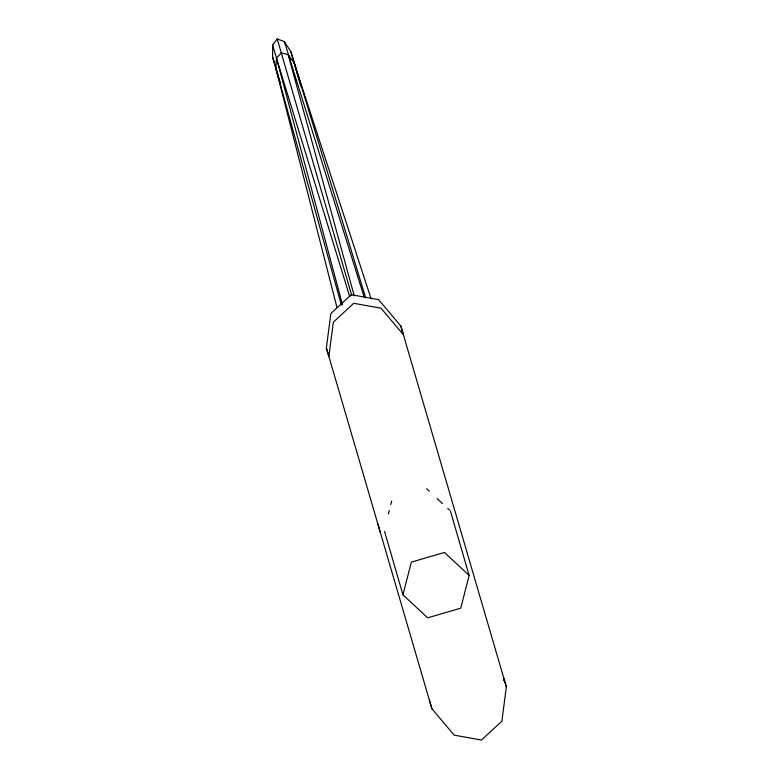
<?xml version="1.0" encoding="UTF-8"?>
<svg xmlns="http://www.w3.org/2000/svg" width="779" height="779" viewBox="0 0 779 779"><rect width="100%" height="100%" fill="white"/><g stroke="black" fill="none" stroke-linecap="round" stroke-linejoin="round"><path stroke-width="1.17" d="M272.64 57.227L279.934 82.116L272.64 57.227L272.65 45.046L277.236 38.95L284.374 41.618L290.947 51.872L301.307 87.209M336.986 307.617L275.883 68.416L276.467 58.172L272.65 45.046M326.362 347.862L330.861 313.548L351.241 294.705L378.565 299.603L400.854 326.08L506.36 686.893L501.861 721.208L481.48 740.05L454.157 735.152L431.868 708.676L326.362 347.862L328.855 356.461L333.363 322.146L353.744 303.304L381.058 308.202L403.347 334.678L400.854 326.08M503.555 680.661L503.867 678.295L506.36 686.893M388.4 513.906L389.296 510.411M390.795 504.568L391.701 501.063M402.957 594.815L411.351 562.117L444.449 552.438L469.143 575.467L460.74 608.165L427.652 617.844L402.957 594.815L384.534 531.414M342.517 304.745L276.467 58.172L281.268 52.836L288.191 54.744L294.199 63.06L371.135 298.902M426.571 488.706L429.219 491.169M437.155 498.579L442.443 503.507M447.74 508.444L449.502 510.089M285.007 43.751L284.374 41.618L364.153 297.15M276.467 58.172L349.732 296.692M290.947 51.872L365.682 297.958M294.199 63.06L300.558 84.804M450.389 510.907L469.143 575.467M277.236 38.95L351.689 295.27M429.375 700.078L431.868 708.676M377.864 523.975L380.366 532.563M275.883 68.416L341.358 305.066M288.191 54.744L354.231 295.845"/></g></svg>
